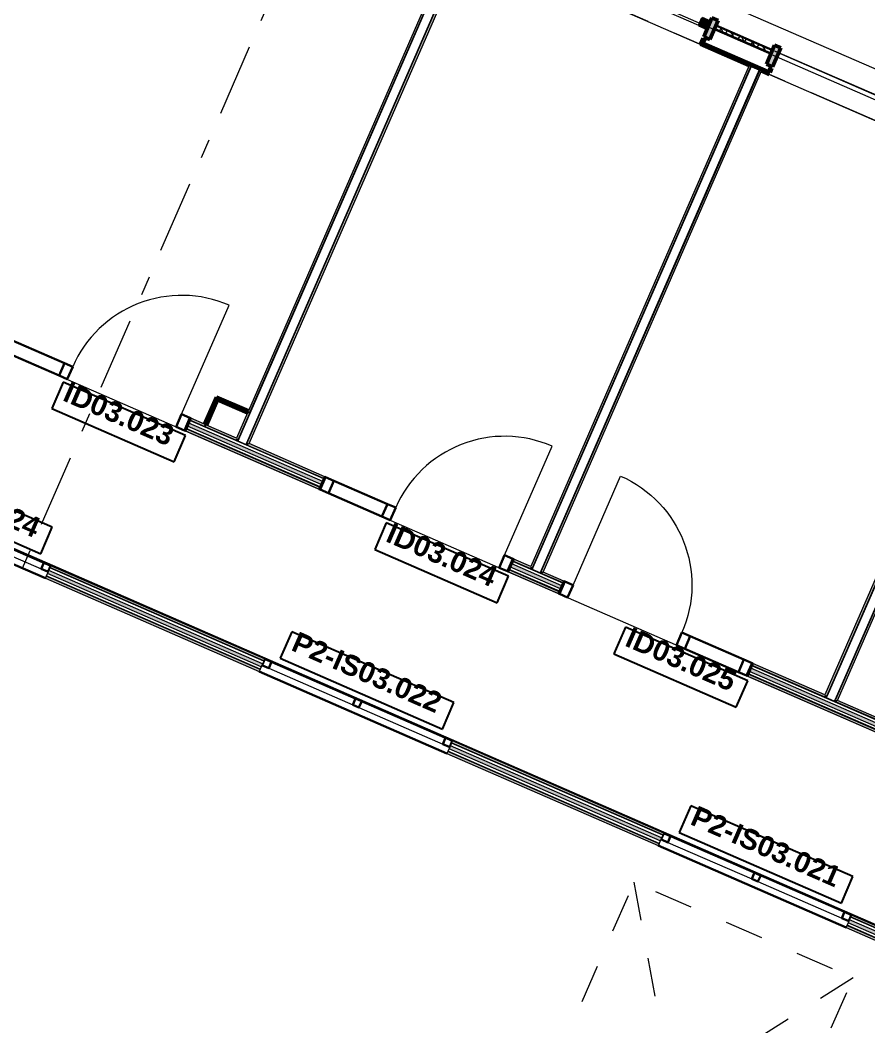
# Model space of a CAD drawing. Header units: millimetres. Extents: x -35034 to 431752, y -71616 to 25069.
# Drawn here: x 341090 to 347304, y -31257 to -23890 of the extents above; entities that cross this region are included whole.
import ezdxf
from ezdxf.enums import TextEntityAlignment as Align

# ---------------------------------------------------------------- set-up
doc = ezdxf.new("R2010")
doc.units = ezdxf.units.MM
doc.header["$MEASUREMENT"] = 0
doc.linetypes.add('Dashed', pattern=[564.444447, 282.222223, -282.222223])
doc.linetypes.add('Double Dashed', pattern=[1093.611073, 529.166651, -211.666656, 141.111112, -211.666656])
for name, color, linetype, lineweight in [('0_Pen_No__1', 7, 'Continuous', 13), ('New_A-20-M_Floor_Slab_Pen_No__89', 8, 'Continuous', 20), ('New_A-25-M_Curtain_Wall_Pen_No__1', 7, 'Continuous', 13), ('New_A-25-M_Wall_Int_Pen_No__1', 7, 'Continuous', 13), ('New_A-95-P_Drawing_Pen_No__1', 7, 'Continuous', 13), ('New_ArchiCAD Door Markers_Pen_No__1', 7, 'Continuous', 13), ('New_ArchiCAD Door Markers_Pen_No__5', 7, 'Continuous', 25), ('New_ArchiCAD Doors_Pen_No__1', 7, 'Continuous', 13), ('New_ArchiCAD Doors_Pen_No__87', 8, 'Continuous', 20), ('New_ArchiCAD Window Markers_Pen_No__1', 7, 'Continuous', 13), ('New_ArchiCAD Window Markers_Pen_No__5', 7, 'Continuous', 25), ('New_ArchiCAD Windows_Pen_No__1', 7, 'Continuous', 13), ('New_ArchiCAD Windows_Pen_No__83', 8, 'Continuous', 20), ('New_ArchiCAD Zone Stamps_Pen_No__9', 7, 'Continuous', 13)]:
    doc.layers.add(name, color=color, linetype=linetype, lineweight=lineweight)
for name, color, linetype in [('A-25-M_Wall_Int', 7, 'Continuous'), ('New_A-05-M_Gross_Int_Circulation', 7, 'Continuous'), ('New_A-15-MG_Structural_Grid_Phase_2', 7, 'Continuous'), ('New_A-20-M_Floor_Slab', 7, 'Continuous'), ('New_A-25-M_Curtain_Wall', 7, 'Continuous'), ('New_A-25-M_Wall_Ext', 7, 'Continuous'), ('New_A-25-M_Wall_Int', 7, 'Continuous'), ('New_ArchiCAD Door Markers', 7, 'Continuous'), ('New_ArchiCAD Doors', 7, 'Continuous'), ('New_ArchiCAD Window Markers', 7, 'Continuous'), ('New_ArchiCAD Windows', 7, 'Continuous')]:
    doc.layers.add(name, color=color, linetype=linetype)
for name, color, linetype, lineweight, true_color in [('A-25-M_Wall_Int_Pen_No__107', 7, 'Continuous', 15, 0xa6a6a6), ('A-25-M_Wall_Int_Pen_No__27', 7, 'Continuous', 50, 0x2a2a2a), ('New_A-05-M_Gross_Int_Circulation_Pen_No__74', 7, 'Continuous', 20, 0x606060), ('New_A-15-MG_Structural_Grid_Phase_2_Pen_No__222', 7, 'Continuous', 13, 0x65af33), ('New_A-25-M_Curtain_Wall_Pen_No__144', 7, 'Continuous', 0, 0xc8c8c8), ('New_A-25-M_Curtain_Wall_Pen_No__165', 7, 'Continuous', 0, 0x006060), ('New_A-25-M_Curtain_Wall_Pen_No__27', 7, 'Continuous', 50, 0x2a2a2a), ('New_A-25-M_Curtain_Wall_Pen_No__43', 7, 'Continuous', 30, 0x444444), ('New_A-25-M_Wall_Int_Pen_No__107', 7, 'Continuous', 15, 0xa6a6a6), ('New_A-25-M_Wall_Int_Pen_No__27', 7, 'Continuous', 50, 0x2a2a2a), ('New_ArchiCAD Doors_Pen_No__43', 7, 'Continuous', 30, 0x444444), ('New_ArchiCAD Doors_Pen_No__63', 7, 'Continuous', 20, 0x606060), ('New_ArchiCAD Windows_Pen_No__103', 7, 'Continuous', 15, 0xa6a6a6), ('New_ArchiCAD Windows_Pen_No__23', 7, 'Continuous', 30, 0x2a2a2a), ('New_ArchiCAD Windows_Pen_No__43', 7, 'Continuous', 30, 0x444444)]:
    doc.layers.add(name, color=color, linetype=linetype, lineweight=lineweight, true_color=true_color)
doc.styles.add('GENERATED_STYLE_1', font='')
doc.styles.add('GENERATED_STYLE_2', font='')
doc.styles.add('GENERATED_STYLE_3', font='')
doc.styles.add('GENERATED_STYLE_4', font='')
doc.styles.get('GENERATED_STYLE_1').set_extended_font_data('Swis721 BT', bold=True)
doc.styles.get('GENERATED_STYLE_2').set_extended_font_data('Arial', bold=True)
doc.styles.get('GENERATED_STYLE_3').set_extended_font_data('Arial')
doc.styles.get('GENERATED_STYLE_4').set_extended_font_data('Swis721 BT')

# ---------------------------------------------------------------- blocks, each defined once
blk = doc.blocks.new('Corridor 01-Third_INB 3350_68_2', base_point=(352061.9, -32200.4))
at = {"layer": 'New_A-05-M_Gross_Int_Circulation_Pen_No__74', "linetype": 'Continuous'}
for p, q in [((358967.8, -34165.5), (339158.2, -25527.6)), ((338642.9, -26709.4), (356580.5, -34531))]:
    blk.add_line(p, q, dxfattribs=at)
at = {"layer": 'New_ArchiCAD Zone Stamps_Pen_No__9'}
for tag, height, style, p in [('ROOM_NAME', 250, 'GENERATED_STYLE_2', (351229.1, -30640.8)), ('zoneNameLine2', 250, 'GENERATED_STYLE_2', (351040.7, -31072.9)), ('ROOM_NUMBER', 200, 'GENERATED_STYLE_3', (350852.2, -31493.6)), ('measuredAreaCode', 200, 'GENERATED_STYLE_3', (350695.2, -31853.7)), ('DUMMY_649', 200, 'GENERATED_STYLE_3', (351002.6, -31987.8)), ('DUMMY_650', 200, 'GENERATED_STYLE_3', (351492, -32201.2)), ('DUMMY_651', 133.3, 'GENERATED_STYLE_3', (351771.2, -32307.7))]:
    blk.add_attdef(tag, text='', height=height, rotation=336.44041, dxfattribs=dict(at, style=style)).set_placement(p, align=Align.TOP_LEFT)
blk = doc.blocks.new('Slab_6_2', base_point=(319508.7, -20986.7))
at = {"layer": 'New_A-20-M_Floor_Slab_Pen_No__89', "linetype": 'Continuous', "flags": 128}
blk.add_lwpolyline([(360395.6, -39042.6), (361680.2, -36096.6), (358829.1, -34853.4), (360799.2, -30335.3), (343499.7, -22791.9), (351451.6, -4555.7), (347529.4, -2845.4), (347719, -2410.4), (346158.3, -1729.9), (345968.6, -2164.8), (345491.4, -1956.7), (343498.9, -6526.2), (338307.1, -4262.3), (330724.5, -11317.1), (330341.6, -10905.7), (319508.6, -20986.6), (319508.7, -20986.7), (306424.3, -33162.5), (323848.8, -40760.4)], dxfattribs=at)
blk = doc.blocks.new('Curtain Wall_29_2', base_point=(341458.1, 0))
at = {"layer": 'New_A-25-M_Curtain_Wall', "linetype": 'Continuous', "lineweight": 0, "true_color": 0x000000}
h = blk.add_hatch(dxfattribs=at)
h.set_pattern_fill('Batt_Insulation_0002', color=178, style=0, pattern_type=2)
h.set_pattern_definition([(60, (341458.065, 0), (-43.30127, 25), []), (120, (341458.065, 0), (43.30127, 25), [])])
h.paths.add_polyline_path([(346598.6, -24108.6), (346185.9, -23929.2), (346174.7, -23954.8), (346587.4, -24134.3)])
at = {"layer": 'New_A-25-M_Curtain_Wall_Pen_No__144', "linetype": 'Continuous'}
for points in [[(346155.4, -23873.9), (346095.2, -24012.4), (346141, -24032.3), (346201.3, -23893.9)], [(346613.9, -24073.3), (346553.7, -24211.8), (346599.5, -24231.8), (346659.8, -24093.3)]]:
    blk.add_hatch(color=256, dxfattribs=at).paths.add_polyline_path(points)
at = {"layer": 'New_A-25-M_Curtain_Wall_Pen_No__165', "linetype": 'Continuous', "lineweight": 0, "true_color": 0x001818}
blk.add_hatch(color=168, dxfattribs=at).paths.add_polyline_path([(346616.5, -24117.5), (347542.7, -24520.4), (347543.1, -24519.5), (346616.9, -24116.6)])
at = {"layer": 'New_ArchiCAD Windows_Pen_No__103', "linetype": 'Continuous'}
blk.add_hatch(color=256, dxfattribs=at).paths.add_polyline_path([(346120.1, -23955.1), (346060.5, -23929.2), (346084.4, -23874.1), (346144, -23900.1)])
at = {"layer": 'New_A-25-M_Curtain_Wall_Pen_No__1', "linetype": 'Continuous'}
for p, q in [((346616.9, -24116.6), (346616.5, -24117.5)), ((346616.5, -24117.5), (347542.7, -24520.4)), ((347543.1, -24519.5), (346616.9, -24116.6))]:
    blk.add_line(p, q, dxfattribs=at)
at = {"layer": 'New_A-25-M_Curtain_Wall_Pen_No__27', "linetype": 'Continuous'}
for p, q in [((346155.4, -23873.9), (346095.2, -24012.4)), ((346141, -24032.3), (346201.3, -23893.9)), ((346201.3, -23893.9), (346155.4, -23873.9)), ((346095.2, -24012.4), (346141, -24032.3)), ((346613.9, -24073.3), (346553.7, -24211.8)), ((346659.8, -24093.3), (346613.9, -24073.3)), ((346599.5, -24231.8), (346659.8, -24093.3)), ((346553.7, -24211.8), (346599.5, -24231.8))]:
    blk.add_line(p, q, dxfattribs=at)
at = {"layer": 'New_A-25-M_Curtain_Wall_Pen_No__43', "linetype": 'Continuous'}
for p, q in [((346185.9, -23929.2), (346598.6, -24108.6)), ((346587.4, -24134.3), (346174.7, -23954.8))]:
    blk.add_line(p, q, dxfattribs=at)
at = {"layer": 'New_ArchiCAD Windows_Pen_No__23', "linetype": 'Continuous'}
for p, q in [((346060.5, -23929.2), (346084.4, -23874.1)), ((346120.1, -23955.1), (346060.5, -23929.2)), ((346084.4, -23874.1), (346144, -23900.1)), ((346144, -23900.1), (346120.1, -23955.1))]:
    blk.add_line(p, q, dxfattribs=at)
at = {"layer": 'New_ArchiCAD Windows_Pen_No__83', "linetype": 'Continuous'}
blk.add_line((346060.5, -23929.2), (345767.1, -23801.5), dxfattribs=at)
blk = doc.blocks.new('Simple Door Opening_11')
at = {"layer": 'New_ArchiCAD Doors_Pen_No__1', "linetype": 'Continuous'}
for p, q in [((-4056, 0), (-4056, -4.5)), ((-4056, -4.5), (-4056, -164.5)), ((4056, -4.5), (4056, 0)), ((4056, -164.5), (4056, -4.5)), ((-4056, -164.5), (-4056, -170.5)), ((-4056, -170.5), (-4056, -182.5)), ((-4056, -182.5), (-4056, -185.5)), ((-4056, -185.5), (-4056, -329.5)), ((4056, -170.5), (4056, -164.5)), ((4056, -182.5), (4056, -170.5)), ((4056, -185.5), (4056, -182.5)), ((4056, -329.5), (4056, -185.5)), ((-4056, -329.5), (-4056, -332.5)), ((-4056, -332.5), (-4056, -345)), ((4056, -332.5), (4056, -329.5)), ((4056, -345), (4056, -332.5))]:
    blk.add_line(p, q, dxfattribs=at)
at = {"layer": 'New_ArchiCAD Doors_Pen_No__87', "linetype": 'Continuous'}
for p, q in [((-4056, 0), (4056, 0)), ((4056, -345), (-4056, -345))]:
    blk.add_line(p, q, dxfattribs=at)
blk = doc.blocks.new('Wall_284_2', base_point=(352635.5, -26929.3))
at = {"layer": 'New_ArchiCAD Doors', "color": 251, "linetype": 'Continuous', "lineweight": 20, "true_color": 0x606060, "xscale": -0.9999999999999999, "zscale": 1000, "rotation": 336.4404115840111}
blk.add_blockref('Simple Door Opening_11', (348523.2, -24759.8), dxfattribs=at)
blk = doc.blocks.new('*X1010', base_point=(341458.1, 0))
at = {"layer": 'New_A-25-M_Wall_Int_Pen_No__107', "linetype": 'Continuous'}
blk.add_hatch(color=256, dxfattribs=at).paths.add_polyline_path([(342314.4, -26861.3), (343295.1, -27288.9), (343305.1, -27266), (342324.4, -26838.4)])
blk = doc.blocks.new('*X1011', base_point=(341458.1, 0))
at = {"layer": 'New_A-25-M_Wall_Int_Pen_No__107', "linetype": 'Continuous'}
blk.add_hatch(color=256, dxfattribs=at).paths.add_polyline_path([(344689.2, -27869.5), (344679.2, -27892.5), (345046.4, -28052.6), (345056.4, -28029.6)])
blk = doc.blocks.new('*X1012', base_point=(341458.1, 0))
at = {"layer": 'New_A-25-M_Wall_Int_Pen_No__107', "linetype": 'Continuous'}
blk.add_hatch(color=256, dxfattribs=at).paths.add_polyline_path([(346430.5, -28656.1), (347603, -29167.4), (347613, -29144.5), (346440.5, -28633.2)])
blk = doc.blocks.new('Door with Sidelight on Side 2 19_12')
at = {"layer": 'New_ArchiCAD Doors_Pen_No__1', "linetype": 'Continuous'}
for p, q in [((-755, 0), (-755, -15)), ((755, 0), (755, -15)), ((-755, -15), (-755, -18)), ((-755, -18), (-755, -38)), ((-755, -38), (-755, -63)), ((-755, -63), (-755, -82)), ((755, -15), (755, -18)), ((755, -18), (755, -38)), ((755, -38), (755, -63)), ((755, -63), (755, -82)), ((-755, -82), (-755, -85)), ((-755, -85), (-755, -100)), ((755, -82), (755, -85)), ((755, -85), (755, -100))]:
    blk.add_line(p, q, dxfattribs=at)
at = {"layer": 'New_ArchiCAD Doors_Pen_No__43', "linetype": 'Continuous'}
for p, q in [((-748, 0), (-755, 0)), ((-755, 0), (-755, -100)), ((-682, 0), (-748, 0)), ((-748, 0), (-748, -100)), ((-254, 0), (-682, 0)), ((-682, 0), (-682, -100)), ((-682, -100), (-682, 0)), ((-254, -100), (-254, 0)), ((-188, 0), (-254, 0)), ((-254, 0), (-254, -100)), ((-188, -100), (-188, 0)), ((748, 0), (682, 0)), ((682, 0), (682, -100)), ((748, 0), (755, 0)), ((748, -100), (748, 0)), ((755, 0), (755, -100)), ((-748, -100), (-755, -100)), ((-748, -100), (-682, -100)), ((-682, -100), (-254, -100)), ((-254, -100), (-188, -100)), ((682, -100), (748, -100)), ((748, -100), (755, -100))]:
    blk.add_line(p, q, dxfattribs=at)
at = {"layer": 'New_ArchiCAD Doors_Pen_No__63', "linetype": 'Continuous'}
blk.add_line((682, 0), (682, 870), dxfattribs=at)
blk.add_arc((682, 0), 870, 90, 180, dxfattribs=at)
blk = doc.blocks.new('Door Stamp 17_18')
at = {"layer": 'New_ArchiCAD Door Markers_Pen_No__5', "linetype": 'Continuous'}
for p, q in [((206.6, 241.9), (-770.5, 241.9)), ((-770.5, 241.9), (-770.5, 30.2)), ((206.6, 241.9), (-770.5, 241.9)), ((206.6, 30.2), (206.6, 241.9)), ((-770.5, 30.2), (206.6, 30.2))]:
    blk.add_line(p, q, dxfattribs=at)
at = {"layer": 'New_ArchiCAD Door Markers_Pen_No__1', "style": 'GENERATED_STYLE_1'}
blk.add_attdef('AC_WIDO_ID', text='', height=150, rotation=180, dxfattribs=at).set_placement((147.8, 286.5), align=Align.BOTTOM_LEFT)
blk = doc.blocks.new('Wall_295_2', base_point=(359117.5, -34119.5))
at = {"layer": 'A-25-M_Wall_Int_Pen_No__107', "linetype": 'Continuous'}
blk.add_hatch(color=256, dxfattribs=at).paths.add_polyline_path([(342434.5, -26861.3), (342448.3, -26867.3), (342454.3, -26853.5), (342440.5, -26847.5)])
at = {"layer": 'New_A-25-M_Wall_Int_Pen_No__107', "linetype": 'Continuous', "lineweight": 0, "true_color": 0x535353}
for points in [[(342332.3, -26820), (342742.1, -26998.7), (342743.3, -26995.9), (342333.5, -26817.3)], [(342305.6, -26881.4), (343286.3, -27309.1), (343287.5, -27306.3), (342306.8, -26878.7)], [(342681.9, -26969.2), (342684.6, -26970.4), (342690.6, -26956.6), (342687.9, -26955.4)], [(342742.1, -26998.7), (342744.8, -26999.9), (342746, -26997.1), (342743.3, -26995.9)], [(342743.3, -26995.9), (342746, -26997.1), (342752, -26983.4), (342749.3, -26982.2)], [(342746, -26997.1), (342744.8, -26999.9), (343313.1, -27247.7), (343314.3, -27244.9)], [(344697.2, -27851.2), (344896.2, -27938), (344897.4, -27935.2), (344698.4, -27848.5)], [(344671.6, -27909.9), (344670.4, -27912.6), (345037.6, -28072.7), (345038.8, -28070)], [(344836, -27908.5), (344838.7, -27909.7), (344844.7, -27895.9), (344842, -27894.7)], [(344897.4, -27935.2), (344900.2, -27936.4), (344906.1, -27922.7), (344903.4, -27921.5)], [(344896.2, -27938), (344899, -27939.2), (344900.2, -27936.4), (344897.4, -27935.2)], [(344900.2, -27936.4), (344899, -27939.2), (345064.4, -28011.3), (345065.6, -28008.6)], [(346448.5, -28614.9), (347050.3, -28877.3), (347051.5, -28874.5), (346449.7, -28612.1)], [(346421.7, -28676.3), (347594.2, -29187.6), (347595.4, -29184.8), (346422.9, -28673.5)], [(346990.1, -28847.8), (346992.9, -28849), (346998.8, -28835.2), (346996.1, -28834)], [(347050.3, -28877.3), (347053.1, -28878.5), (347054.3, -28875.7), (347051.5, -28874.5)], [(347051.5, -28874.5), (347054.3, -28875.7), (347060.3, -28862), (347057.5, -28860.8)], [(347054.3, -28875.7), (347053.1, -28878.5), (347621, -29126.1), (347622.2, -29123.4)]]:
    blk.add_hatch(color=251, dxfattribs=at).paths.add_polyline_path(points)
at = {"layer": 'New_A-25-M_Wall_Int_Pen_No__107', "linetype": 'Continuous'}
for points in [[(342339.5, -26803.5), (342333.5, -26817.3), (342434.5, -26861.3), (342440.5, -26847.5)], [(342305.6, -26881.4), (342299.6, -26895.2), (343280.3, -27322.8), (343286.3, -27309.1)], [(342448.3, -26867.3), (342668.1, -26963.2), (342674.1, -26949.4), (342454.3, -26853.5)], [(342668.1, -26963.2), (342681.9, -26969.2), (342687.9, -26955.4), (342674.1, -26949.4)], [(342746, -26997.1), (342759.8, -27003.1), (342765.8, -26989.4), (342752, -26983.4)], [(342765.8, -26989.4), (342759.8, -27003.1), (343314.3, -27244.9), (343320.3, -27231.2)], [(344698.4, -27848.5), (344822.2, -27902.5), (344828.2, -27888.7), (344704.4, -27834.7)], [(344670.4, -27912.6), (344664.4, -27926.4), (345031.6, -28086.5), (345037.6, -28072.7)], [(344822.2, -27902.5), (344836, -27908.5), (344842, -27894.7), (344828.2, -27888.7)], [(344900.2, -27936.4), (344913.9, -27942.4), (344919.9, -27928.7), (344906.1, -27922.7)], [(344919.9, -27928.7), (344913.9, -27942.4), (345065.6, -28008.6), (345071.6, -27994.8)], [(346449.7, -28612.1), (346976.4, -28841.8), (346982.3, -28828), (346455.7, -28598.4)], [(346415.7, -28690), (347588.2, -29201.3), (347594.2, -29187.6), (346421.7, -28676.3)], [(346976.4, -28841.8), (346990.1, -28847.8), (346996.1, -28834), (346982.3, -28828)], [(347054.3, -28875.7), (347068, -28881.7), (347074, -28868), (347060.3, -28862)], [(347074, -28868), (347068, -28881.7), (347622.2, -29123.4), (347628.2, -29109.6)]]:
    blk.add_hatch(color=256, dxfattribs=at).paths.add_polyline_path(points)
at = {"layer": 'New_A-25-M_Wall_Int_Pen_No__1', "linetype": 'Continuous'}
for p, q in [((342333.5, -26817.3), (342332.3, -26820)), ((342339.5, -26803.5), (342333.5, -26817.3)), ((342743.3, -26995.9), (342333.5, -26817.3)), ((342305.6, -26881.4), (342299.6, -26895.2)), ((342306.8, -26878.7), (342305.6, -26881.4)), ((343286.3, -27309.1), (342305.6, -26881.4)), ((342314.4, -26861.3), (342306.8, -26878.7)), ((343287.5, -27306.3), (342306.8, -26878.7)), ((342324.4, -26838.4), (342314.4, -26861.3)), ((343295.1, -27288.9), (342314.4, -26861.3)), ((342332.3, -26820), (342324.4, -26838.4)), ((343305.1, -27266), (342324.4, -26838.4)), ((343313.1, -27247.7), (342332.3, -26820)), ((342687.9, -26955.4), (342681.9, -26969.2)), ((342690.6, -26956.6), (342684.6, -26970.4)), ((342749.3, -26982.2), (342743.3, -26995.9)), ((342746, -26997.1), (342752, -26983.4)), ((343314.3, -27244.9), (342746, -26997.1)), ((343313.1, -27247.7), (343305.1, -27266)), ((343314.3, -27244.9), (343313.1, -27247.7)), ((343320.3, -27231.2), (343314.3, -27244.9)), ((343286.3, -27309.1), (343280.3, -27322.8)), ((343287.5, -27306.3), (343286.3, -27309.1)), ((343295.1, -27288.9), (343287.5, -27306.3)), ((343305.1, -27266), (343295.1, -27288.9)), ((344698.4, -27848.5), (344697.2, -27851.2)), ((344704.4, -27834.7), (344698.4, -27848.5)), ((344897.4, -27935.2), (344698.4, -27848.5)), ((344670.4, -27912.6), (344664.4, -27926.4)), ((344671.6, -27909.9), (344670.4, -27912.6)), ((345037.6, -28072.7), (344670.4, -27912.6)), ((344679.2, -27892.5), (344671.6, -27909.9)), ((345038.8, -28070), (344671.6, -27909.9)), ((344689.2, -27869.5), (344679.2, -27892.5)), ((345046.4, -28052.6), (344679.2, -27892.5)), ((344697.2, -27851.2), (344689.2, -27869.5)), ((345056.4, -28029.6), (344689.2, -27869.5)), ((345064.4, -28011.3), (344697.2, -27851.2)), ((344842, -27894.7), (344836, -27908.5)), ((344844.7, -27895.9), (344838.7, -27909.7)), ((344903.4, -27921.5), (344897.4, -27935.2)), ((344900.2, -27936.4), (344906.1, -27922.7)), ((345065.6, -28008.6), (344900.2, -27936.4)), ((345071.6, -27994.8), (345065.6, -28008.6)), ((345046.4, -28052.6), (345038.8, -28070)), ((345056.4, -28029.6), (345046.4, -28052.6)), ((345064.4, -28011.3), (345056.4, -28029.6)), ((345065.6, -28008.6), (345064.4, -28011.3)), ((345037.6, -28072.7), (345031.6, -28086.5)), ((345038.8, -28070), (345037.6, -28072.7)), ((346430.5, -28656.1), (346422.9, -28673.5)), ((346440.5, -28633.2), (346430.5, -28656.1)), ((347603, -29167.4), (346430.5, -28656.1)), ((346448.5, -28614.9), (346440.5, -28633.2)), ((347613, -29144.5), (346440.5, -28633.2)), ((346449.7, -28612.1), (346448.5, -28614.9)), ((347621, -29126.1), (346448.5, -28614.9)), ((346455.7, -28598.4), (346449.7, -28612.1)), ((347051.5, -28874.5), (346449.7, -28612.1)), ((346421.7, -28676.3), (346415.7, -28690)), ((346422.9, -28673.5), (346421.7, -28676.3)), ((347594.2, -29187.6), (346421.7, -28676.3)), ((347595.4, -29184.8), (346422.9, -28673.5)), ((346996.1, -28834), (346990.1, -28847.8)), ((346998.8, -28835.2), (346992.9, -28849)), ((347057.5, -28860.8), (347051.5, -28874.5)), ((347054.3, -28875.7), (347060.3, -28862)), ((347622.2, -29123.4), (347054.3, -28875.7))]:
    blk.add_line(p, q, dxfattribs=at)
at = {"layer": 'New_A-25-M_Wall_Int_Pen_No__1', "linetype": 'Continuous', "flags": 128}
for points in [[(342440.5, -26847.5), (342339.5, -26803.5)], [(342674.1, -26949.4), (342454.3, -26853.5)], [(342299.6, -26895.2), (343280.3, -27322.8)], [(343320.3, -27231.2), (342765.8, -26989.4)], [(344828.2, -27888.7), (344704.4, -27834.7)], [(344664.4, -27926.4), (345031.6, -28086.5)], [(345071.6, -27994.8), (344919.9, -27928.7)], [(346982.3, -28828), (346455.7, -28598.4)], [(346415.7, -28690), (347588.2, -29201.3)], [(347628.2, -29109.6), (347074, -28868)]]:
    blk.add_lwpolyline(points, dxfattribs=at)
at = {"layer": 'New_A-25-M_Wall_Int', "color": 250, "lineweight": 50, "true_color": 0x2a2a2a}
for name in ['*X1010', '*X1011', '*X1012']:
    blk.add_blockref(name, (341458.1, 0), dxfattribs=at)
at = {"layer": 'New_ArchiCAD Door Markers'}
ref = blk.add_blockref('Door Stamp 17_18', (341607.5, -26593.4), dxfattribs=dict(at, rotation=156.4404115839991))
ref.add_attrib('AC_WIDO_ID', 'ID03.023', dxfattribs={"layer": 'New_ArchiCAD Door Markers_Pen_No__1', "color": 7, "height": 150, "rotation": 336.44041, "style": 'GENERATED_STYLE_1'}).set_placement((341375.3, -26711.3), align=Align.BOTTOM_LEFT)
ref = blk.add_blockref('Door Stamp 17_18', (343972.4, -27624.6), dxfattribs=dict(at, rotation=156.4404115839991))
ref.add_attrib('AC_WIDO_ID', 'ID03.024', dxfattribs={"layer": 'New_ArchiCAD Door Markers_Pen_No__1', "color": 7, "height": 150, "rotation": 336.44041, "style": 'GENERATED_STYLE_1'}).set_placement((343740.2, -27742.5), align=Align.BOTTOM_LEFT)
ref = blk.add_blockref('Door Stamp 17_18', (345723.6, -28388.3), dxfattribs=dict(at, rotation=156.4404115839991))
ref.add_attrib('AC_WIDO_ID', 'ID03.025', dxfattribs={"layer": 'New_ArchiCAD Door Markers_Pen_No__1', "color": 7, "height": 150, "rotation": 336.44041, "style": 'GENERATED_STYLE_1'}).set_placement((345491.5, -28506.4), align=Align.BOTTOM_LEFT)
at = {"layer": 'New_ArchiCAD Doors', "color": 251, "linetype": 'Continuous', "lineweight": 20, "true_color": 0x606060, "zscale": 1000, "rotation": 336.440411583999}
for p in [(341647.5, -26501.7), (344012.3, -27532.9)]:
    blk.add_blockref('Door with Sidelight on Side 2 19_12', p, dxfattribs=at)
at = {"layer": 'New_ArchiCAD Doors', "color": 251, "linetype": 'Continuous', "lineweight": 20, "true_color": 0x606060, "xscale": -0.9999999999999999, "zscale": 1000, "rotation": 336.440411583999}
blk.add_blockref('Door with Sidelight on Side 2 19_12', (345763.6, -28296.6), dxfattribs=at)
blk = doc.blocks.new('Wall_296_2', base_point=(342765.8, -26989.4))
at = {"layer": 'A-25-M_Wall_Int_Pen_No__107', "linetype": 'Continuous'}
blk.add_hatch(color=256, dxfattribs=at).paths.add_polyline_path([(342760.9, -26750.3), (342754.9, -26764.1), (342768.7, -26770.1), (342774.7, -26756.3)])
at = {"layer": 'New_A-25-M_Wall_Int_Pen_No__107', "linetype": 'Continuous', "lineweight": 0, "true_color": 0x535353}
for points in [[(342752, -26983.4), (344350.8, -23316.8), (344348.1, -23315.6), (342749.3, -26982.2)], [(344250, -23380.5), (344289.4, -23290), (344286.7, -23288.8), (344247.2, -23379.3)], [(344246, -23382.1), (342687.9, -26955.4), (342690.6, -26956.6), (344248.8, -23383.3)], [(344233.5, -23373.3), (344232.3, -23376.1), (344246, -23382.1), (344247.2, -23379.3)], [(344247.2, -23379.3), (344246, -23382.1), (344248.8, -23383.3), (344250, -23380.5)], [(344206.7, -23434.8), (344205.5, -23437.5), (344219.2, -23443.5), (344220.4, -23440.8)]]:
    blk.add_hatch(color=251, dxfattribs=at).paths.add_polyline_path(points)
at = {"layer": 'New_A-25-M_Wall_Int_Pen_No__107', "linetype": 'Continuous'}
for points in [[(342765.8, -26989.4), (344364.6, -23322.8), (344350.8, -23316.8), (342752, -26983.4)], [(344247.2, -23379.3), (344286.7, -23288.8), (344272.9, -23282.8), (344233.5, -23373.3)], [(344199.5, -23451.3), (342760.9, -26750.3), (342774.7, -26756.3), (344213.2, -23457.3)], [(344205.5, -23437.5), (344199.5, -23451.3), (344213.2, -23457.3), (344219.2, -23443.5)], [(342754.9, -26764.1), (342674.1, -26949.4), (342687.9, -26955.4), (342768.7, -26770.1)]]:
    blk.add_hatch(color=256, dxfattribs=at).paths.add_polyline_path(points)
at = {"layer": 'New_A-25-M_Wall_Int_Pen_No__1', "linetype": 'Continuous'}
for p, q in [((342749.3, -26982.2), (344348.1, -23315.6)), ((342752, -26983.4), (344350.8, -23316.8)), ((344247.2, -23379.3), (344286.7, -23288.8)), ((344250, -23380.5), (344289.4, -23290)), ((342690.6, -26956.6), (344248.8, -23383.3)), ((344220.4, -23440.8), (344246, -23382.1)), ((344232.3, -23376.1), (344246, -23382.1)), ((344247.2, -23379.3), (344233.5, -23373.3)), ((344248.8, -23383.3), (344250, -23380.5)), ((342774.7, -26756.3), (344213.2, -23457.3)), ((344205.5, -23437.5), (344219.2, -23443.5)), ((344206.7, -23434.8), (344220.4, -23440.8)), ((344213.2, -23457.3), (344219.2, -23443.5)), ((342687.9, -26955.4), (342768.7, -26770.1)), ((342768.7, -26770.1), (342774.7, -26756.3))]:
    blk.add_line(p, q, dxfattribs=at)
at = {"layer": 'New_A-25-M_Wall_Int_Pen_No__1', "linetype": 'Continuous', "flags": 128}
for points in [[(342765.8, -26989.4), (344364.6, -23322.8)], [(344272.9, -23282.8), (344233.5, -23373.3)], [(344199.5, -23451.3), (342760.9, -26750.3)], [(342754.9, -26764.1), (342674.1, -26949.4)]]:
    blk.add_lwpolyline(points, dxfattribs=at)
blk = doc.blocks.new('Wall_300_2', base_point=(346982.3, -28828))
at = {"layer": 'New_A-25-M_Wall_Int_Pen_No__107', "linetype": 'Continuous'}
for points in [[(348581.2, -25161.4), (348341.3, -25711.4), (348355.1, -25717.4), (348594.9, -25167.4)], [(348659.1, -25195.4), (348419.3, -25745.4), (348433, -25751.4), (348672.8, -25201.4)], [(348301.4, -25803.1), (346982.3, -28828), (346996.1, -28834), (348315.1, -25809.1)], [(348379.3, -25837.1), (347060.3, -28862), (347074, -28868), (348393, -25843.1)]]:
    blk.add_hatch(color=256, dxfattribs=at).paths.add_polyline_path(points)
at = {"layer": 'New_A-25-M_Wall_Int_Pen_No__107', "linetype": 'Continuous', "lineweight": 0, "true_color": 0x535353}
for points in [[(348594.9, -25167.4), (348355.1, -25717.4), (348357.8, -25718.6), (348597.7, -25168.6)], [(348656.3, -25194.2), (348416.5, -25744.2), (348419.3, -25745.4), (348659.1, -25195.4)], [(348315.1, -25809.1), (346996.1, -28834), (346998.8, -28835.2), (348317.9, -25810.3)], [(348376.5, -25835.9), (347057.5, -28860.8), (347060.3, -28862), (348379.3, -25837.1)]]:
    blk.add_hatch(color=251, dxfattribs=at).paths.add_polyline_path(points)
at = {"layer": 'New_A-25-M_Wall_Int_Pen_No__1', "linetype": 'Continuous'}
for p, q in [((348594.9, -25167.4), (348355.1, -25717.4)), ((348597.7, -25168.6), (348357.8, -25718.6)), ((348656.3, -25194.2), (348416.5, -25744.2)), ((348659.1, -25195.4), (348419.3, -25745.4)), ((348315.1, -25809.1), (346996.1, -28834)), ((348317.9, -25810.3), (346998.8, -28835.2)), ((348376.5, -25835.9), (347057.5, -28860.8)), ((348379.3, -25837.1), (347060.3, -28862))]:
    blk.add_line(p, q, dxfattribs=at)
at = {"layer": 'New_A-25-M_Wall_Int_Pen_No__1', "linetype": 'Continuous', "flags": 128}
for points in [[(348581.2, -25161.4), (348341.3, -25711.4)], [(348433, -25751.4), (348672.8, -25201.4)], [(348301.4, -25803.1), (346982.3, -28828)], [(347074, -28868), (348393, -25843.1)]]:
    blk.add_lwpolyline(points, dxfattribs=at)
blk = doc.blocks.new('Wall_301_2', base_point=(344828.2, -27888.7))
at = {"layer": 'New_A-25-M_Wall_Int_Pen_No__107', "linetype": 'Continuous'}
for points in [[(346427, -24222.1), (344828.2, -27888.7), (344842, -27894.7), (346440.8, -24228.1)], [(346505, -24256.1), (344906.1, -27922.7), (344919.9, -27928.7), (346518.7, -24262.1)]]:
    blk.add_hatch(color=256, dxfattribs=at).paths.add_polyline_path(points)
at = {"layer": 'New_A-25-M_Wall_Int_Pen_No__107', "linetype": 'Continuous', "lineweight": 0, "true_color": 0x535353}
for points in [[(346440.8, -24228.1), (344842, -27894.7), (344844.7, -27895.9), (346443.5, -24229.3)], [(346502.2, -24254.9), (344903.4, -27921.5), (344906.1, -27922.7), (346505, -24256.1)]]:
    blk.add_hatch(color=251, dxfattribs=at).paths.add_polyline_path(points)
at = {"layer": 'New_A-25-M_Wall_Int_Pen_No__1', "linetype": 'Continuous'}
for p, q in [((346440.8, -24228.1), (344842, -27894.7)), ((346443.5, -24229.3), (344844.7, -27895.9)), ((346502.2, -24254.9), (344903.4, -27921.5)), ((346505, -24256.1), (344906.1, -27922.7))]:
    blk.add_line(p, q, dxfattribs=at)
at = {"layer": 'New_A-25-M_Wall_Int_Pen_No__1', "linetype": 'Continuous', "flags": 128}
for points in [[(346427, -24222.1), (344828.2, -27888.7)], [(344919.9, -27928.7), (346518.7, -24262.1)]]:
    blk.add_lwpolyline(points, dxfattribs=at)
blk = doc.blocks.new('*X1116', base_point=(341458.1, 0))
at = {"layer": 'New_A-25-M_Wall_Int_Pen_No__107', "linetype": 'Continuous'}
blk.add_hatch(color=256, dxfattribs=at).paths.add_polyline_path([(341294.4, -27928.2), (341289.3, -27940.1), (342855.2, -28623), (342860.4, -28611), (342865.2, -28600), (341299.2, -27917.2)])
blk = doc.blocks.new('*X1117', base_point=(341458.1, 0))
at = {"layer": 'New_A-25-M_Wall_Int_Pen_No__107', "linetype": 'Continuous'}
blk.add_hatch(color=256, dxfattribs=at).paths.add_polyline_path([(344235.4, -29210.6), (344230.2, -29222.5), (345776.9, -29897), (345782.1, -29885.1), (345786.9, -29874.1), (344240.2, -29199.6)])
blk = doc.blocks.new('*X1118', base_point=(341458.1, 0))
at = {"layer": 'New_A-25-M_Wall_Int_Pen_No__107', "linetype": 'Continuous'}
blk.add_hatch(color=256, dxfattribs=at).paths.add_polyline_path([(347157.1, -30484.6), (347151.9, -30496.5), (348715.5, -31178.3), (348720.7, -31166.4), (348725.5, -31155.4), (347161.9, -30473.6)])
blk = doc.blocks.new('Horizontal Multi-Sash Window 19_3')
at = {"layer": 'New_ArchiCAD Windows_Pen_No__1', "linetype": 'Continuous'}
for p, q in [((-750, -12), (-750, 0)), ((750, -12), (750, 0)), ((-750, -32), (-750, -12)), ((-750, -35), (-750, -32)), ((-750, -50), (-750, -35)), ((750, -32), (750, -12)), ((750, -35), (750, -32)), ((750, -50), (750, -35))]:
    blk.add_line(p, q, dxfattribs=at)
at = {"layer": 'New_ArchiCAD Windows_Pen_No__23', "linetype": 'Continuous'}
for p, q in [((-750, 50), (750, 50)), ((-750, -50), (750, -50))]:
    blk.add_line(p, q, dxfattribs=at)
at = {"layer": 'New_ArchiCAD Windows_Pen_No__43', "linetype": 'Continuous'}
for p, q in [((-750, 0), (-745, 0)), ((-745, 0), (-695, 0)), ((-695, 0), (-695, -50)), ((-25, -50), (-25, 0)), ((-25, 0), (0, 0)), ((0, 0), (25, 0)), ((25, 0), (25, -50)), ((695, -50), (695, 0)), ((695, 0), (745, 0)), ((745, 0), (750, 0)), ((-745, -50), (-750, -50)), ((-695, -50), (-745, -50)), ((0, -50), (-25, -50)), ((25, -50), (0, -50)), ((745, -50), (695, -50)), ((750, -50), (745, -50))]:
    blk.add_line(p, q, dxfattribs=at)
at = {"layer": 'New_ArchiCAD Windows_Pen_No__83', "linetype": 'Continuous'}
for p, q in [((-745, -50), (-745, 0)), ((-695, 0), (-25, 0)), ((25, 0), (695, 0)), ((745, -50), (745, 0)), ((-25, -50), (-695, -50)), ((695, -50), (25, -50))]:
    blk.add_line(p, q, dxfattribs=at)
blk = doc.blocks.new('Window Stamp 18_8')
at = {"layer": 'New_ArchiCAD Window Markers_Pen_No__5', "linetype": 'Continuous'}
for p, q in [((647.5, -150), (-647.5, -150)), ((-647.5, -150), (-647.5, -361.8)), ((647.5, -150), (-647.5, -150)), ((647.5, -361.8), (647.5, -150)), ((-647.5, -361.8), (647.5, -361.8))]:
    blk.add_line(p, q, dxfattribs=at)
at = {"layer": 'New_ArchiCAD Window Markers_Pen_No__1', "style": 'GENERATED_STYLE_1'}
blk.add_attdef('AC_WIDO_ID', text='', height=150, rotation=180, dxfattribs=at).set_placement((588.7, -105.4), align=Align.BOTTOM_LEFT)
blk = doc.blocks.new('Wall_312_2', base_point=(357231.8, -34823.2))
at = {"layer": 'New_A-25-M_Wall_Int_Pen_No__107', "linetype": 'Continuous', "lineweight": 0, "true_color": 0x535353}
for points in [[(341307.2, -27898.9), (342873.2, -28581.7), (342874.4, -28579), (341308.4, -27896.1)], [(341280.5, -27960.3), (342846.4, -28643.1), (342847.6, -28640.4), (341281.7, -27957.5)], [(344221.4, -29242.7), (345768.1, -29917.2), (345769.3, -29914.4), (344222.6, -29239.9)], [(344248.2, -29181.3), (345794.9, -29855.7), (345796.1, -29853), (344249.4, -29178.5)], [(347169.9, -30455.3), (348733.5, -31137.1), (348734.7, -31134.3), (347171.1, -30452.5)], [(347143.1, -30516.7), (348706.7, -31198.5), (348707.9, -31195.7), (347144.3, -30514)]]:
    blk.add_hatch(color=251, dxfattribs=at).paths.add_polyline_path(points)
at = {"layer": 'New_A-25-M_Wall_Int_Pen_No__107', "linetype": 'Continuous'}
for points in [[(341308.4, -27896.1), (342874.4, -28579), (342880.4, -28565.2), (341314.4, -27882.4)], [(341274.5, -27974), (342840.4, -28656.9), (342846.4, -28643.1), (341280.5, -27960.3)], [(344249.4, -29178.5), (345796.1, -29853), (345802.1, -29839.2), (344255.3, -29164.8)], [(344215.4, -29256.4), (345762.1, -29930.9), (345768.1, -29917.2), (344221.4, -29242.7)], [(347171.1, -30452.5), (348734.7, -31134.3), (348740.7, -31120.6), (347177.1, -30438.8)], [(347143.1, -30516.7), (347137.1, -30530.5), (348700.7, -31212.2), (348706.7, -31198.5)]]:
    blk.add_hatch(color=256, dxfattribs=at).paths.add_polyline_path(points)
at = {"layer": 'New_A-25-M_Wall_Int_Pen_No__1', "linetype": 'Continuous'}
for p, q in [((341299.2, -27917.2), (341294.4, -27928.2)), ((341307.2, -27898.9), (341299.2, -27917.2)), ((342865.2, -28600), (341299.2, -27917.2)), ((341308.4, -27896.1), (341307.2, -27898.9)), ((342873.2, -28581.7), (341307.2, -27898.9)), ((341314.4, -27882.4), (341308.4, -27896.1)), ((342874.4, -28579), (341308.4, -27896.1)), ((341280.5, -27960.3), (341274.5, -27974)), ((341281.7, -27957.5), (341280.5, -27960.3)), ((342846.4, -28643.1), (341280.5, -27960.3)), ((341289.3, -27940.1), (341281.7, -27957.5)), ((342847.6, -28640.4), (341281.7, -27957.5)), ((341294.4, -27928.2), (341289.3, -27940.1)), ((342855.2, -28623), (341289.3, -27940.1)), ((342873.2, -28581.7), (342865.2, -28600)), ((342874.4, -28579), (342873.2, -28581.7)), ((342880.4, -28565.2), (342874.4, -28579)), ((342846.4, -28643.1), (342840.4, -28656.9)), ((342847.6, -28640.4), (342846.4, -28643.1)), ((342855.2, -28623), (342847.6, -28640.4)), ((342860.4, -28611), (342855.2, -28623)), ((342865.2, -28600), (342860.4, -28611)), ((344255.3, -29164.8), (344249.4, -29178.5)), ((344221.4, -29242.7), (344215.4, -29256.4)), ((344222.6, -29239.9), (344221.4, -29242.7)), ((345768.1, -29917.2), (344221.4, -29242.7)), ((344230.2, -29222.5), (344222.6, -29239.9)), ((345769.3, -29914.4), (344222.6, -29239.9)), ((344235.4, -29210.6), (344230.2, -29222.5)), ((345776.9, -29897), (344230.2, -29222.5)), ((344240.2, -29199.6), (344235.4, -29210.6)), ((344248.2, -29181.3), (344240.2, -29199.6)), ((345786.9, -29874.1), (344240.2, -29199.6)), ((344249.4, -29178.5), (344248.2, -29181.3)), ((345794.9, -29855.7), (344248.2, -29181.3)), ((345796.1, -29853), (344249.4, -29178.5)), ((345776.9, -29897), (345769.3, -29914.4)), ((345782.1, -29885.1), (345776.9, -29897)), ((345786.9, -29874.1), (345782.1, -29885.1)), ((345794.9, -29855.7), (345786.9, -29874.1)), ((345796.1, -29853), (345794.9, -29855.7)), ((345802.1, -29839.2), (345796.1, -29853)), ((345768.1, -29917.2), (345762.1, -29930.9)), ((345769.3, -29914.4), (345768.1, -29917.2)), ((347151.9, -30496.5), (347144.3, -30514)), ((347157.1, -30484.6), (347151.9, -30496.5)), ((348715.5, -31178.3), (347151.9, -30496.5)), ((347161.9, -30473.6), (347157.1, -30484.6)), ((347169.9, -30455.3), (347161.9, -30473.6)), ((348725.5, -31155.4), (347161.9, -30473.6)), ((347171.1, -30452.5), (347169.9, -30455.3)), ((348733.5, -31137.1), (347169.9, -30455.3)), ((347177.1, -30438.8), (347171.1, -30452.5)), ((348734.7, -31134.3), (347171.1, -30452.5)), ((347143.1, -30516.7), (347137.1, -30530.5)), ((347144.3, -30514), (347143.1, -30516.7)), ((348706.7, -31198.5), (347143.1, -30516.7)), ((348707.9, -31195.7), (347144.3, -30514))]:
    blk.add_line(p, q, dxfattribs=at)
at = {"layer": 'New_A-25-M_Wall_Int_Pen_No__1', "linetype": 'Continuous', "flags": 128}
for points in [[(342880.4, -28565.2), (341314.4, -27882.4)], [(341274.5, -27974), (342840.4, -28656.9)], [(345802.1, -29839.2), (344255.3, -29164.8)], [(344215.4, -29256.4), (345762.1, -29930.9)], [(348740.7, -31120.6), (347177.1, -30438.8)], [(347137.1, -30530.5), (348700.7, -31212.2)]]:
    blk.add_lwpolyline(points, dxfattribs=at)
at = {"layer": 'New_A-25-M_Wall_Int', "color": 250, "lineweight": 50, "true_color": 0x2a2a2a}
for name in ['*X1116', '*X1117', '*X1118']:
    blk.add_blockref(name, (341458.1, 0), dxfattribs=at)
at = {"layer": 'New_ArchiCAD Window Markers'}
ref = blk.add_blockref('Window Stamp 18_8', (340587, -27674.3), dxfattribs=dict(at, rotation=156.4404115839917))
ref.add_attrib('AC_WIDO_ID', 'P2-IS03.024', dxfattribs={"layer": 'New_ArchiCAD Window Markers_Pen_No__1', "color": 7, "height": 150, "rotation": 336.44041, "style": 'GENERATED_STYLE_1'}).set_placement((340107.3, -27256.9), align=Align.BOTTOM_LEFT)
ref = blk.add_blockref('Window Stamp 18_8', (343527.9, -28956.7), dxfattribs=dict(at, rotation=156.4404115839917))
ref.add_attrib('AC_WIDO_ID', 'P2-IS03.022', dxfattribs={"layer": 'New_ArchiCAD Window Markers_Pen_No__1', "color": 7, "height": 150, "rotation": 336.44041, "style": 'GENERATED_STYLE_1'}).set_placement((343048.3, -28539.3), align=Align.BOTTOM_LEFT)
ref = blk.add_blockref('Window Stamp 18_8', (346449.6, -30230.7), dxfattribs=dict(at, rotation=156.4404115839917))
ref.add_attrib('AC_WIDO_ID', 'P2-IS03.021', dxfattribs={"layer": 'New_ArchiCAD Window Markers_Pen_No__1', "color": 7, "height": 150, "rotation": 336.44041, "style": 'GENERATED_STYLE_1'}).set_placement((345970, -29813.3), align=Align.BOTTOM_LEFT)
at = {"layer": 'New_ArchiCAD Windows', "color": 251, "linetype": 'Continuous', "lineweight": 20, "true_color": 0x606060, "xscale": -1, "zscale": 1000, "rotation": 156.4404115839917}
for p in [(340607, -27628.4), (343547.9, -28910.8), (346469.6, -30184.8)]:
    blk.add_blockref('Horizontal Multi-Sash Window 19_3', p, dxfattribs=at)
blk = doc.blocks.new('Wall_414_2', base_point=(346090.2, -24022.7))
at = {"layer": 'New_A-25-M_Wall_Int_Pen_No__107', "linetype": 'Continuous'}
blk.add_hatch(color=256, dxfattribs=at).paths.add_polyline_path([(346090.2, -24022.7), (346070.9, -24066.9), (346084.7, -24072.9), (346103.9, -24028.7)])
at = {"layer": 'New_A-25-M_Wall_Int_Pen_No__27', "linetype": 'Continuous', "flags": 128}
for points in [[(346090.2, -24022.7), (346070.9, -24066.9)], [(346084.7, -24072.9), (346103.9, -24028.7)], [(346103.9, -24028.7), (346090.2, -24022.7)]]:
    blk.add_lwpolyline(points, dxfattribs=at)
blk = doc.blocks.new('Wall_415_2', base_point=(346070.9, -24066.9))
at = {"layer": 'New_A-25-M_Wall_Int_Pen_No__107', "linetype": 'Continuous'}
for points in [[(346433, -24208.4), (346076.9, -24053.1), (346070.9, -24066.9), (346427, -24222.1)], [(346427, -24222.1), (346440.8, -24228.1), (346446.8, -24214.4), (346433, -24208.4)], [(346505, -24256.1), (346518.7, -24262.1), (346524.7, -24248.4), (346511, -24242.4)], [(346518.7, -24262.1), (346575.1, -24286.7), (346581.1, -24272.9), (346524.7, -24248.4)]]:
    blk.add_hatch(color=256, dxfattribs=at).paths.add_polyline_path(points)
at = {"layer": 'New_A-25-M_Wall_Int_Pen_No__107', "linetype": 'Continuous', "lineweight": 0, "true_color": 0x535353}
for points in [[(346440.8, -24228.1), (346443.5, -24229.3), (346449.5, -24215.6), (346446.8, -24214.4)], [(346502.2, -24254.9), (346505, -24256.1), (346511, -24242.4), (346508.2, -24241.2)]]:
    blk.add_hatch(color=251, dxfattribs=at).paths.add_polyline_path(points)
at = {"layer": 'New_A-25-M_Wall_Int_Pen_No__1', "linetype": 'Continuous'}
for p, q in [((346446.8, -24214.4), (346440.8, -24228.1)), ((346443.5, -24229.3), (346449.5, -24215.6)), ((346502.2, -24254.9), (346508.2, -24241.2)), ((346505, -24256.1), (346511, -24242.4))]:
    blk.add_line(p, q, dxfattribs=at)
at = {"layer": 'New_A-25-M_Wall_Int_Pen_No__27', "linetype": 'Continuous', "flags": 128}
for points in [[(346070.9, -24066.9), (346427, -24222.1)], [(346581.1, -24272.9), (346076.9, -24053.1)], [(346518.7, -24262.1), (346575.1, -24286.7)]]:
    blk.add_lwpolyline(points, dxfattribs=at)
blk = doc.blocks.new('Wall_416_2', base_point=(346581.1, -24272.9))
at = {"layer": 'New_A-25-M_Wall_Int_Pen_No__107', "linetype": 'Continuous'}
blk.add_hatch(color=256, dxfattribs=at).paths.add_polyline_path([(346581.1, -24272.9), (346594.5, -24242.1), (346580.8, -24236.1), (346567.3, -24266.9)])
at = {"layer": 'New_A-25-M_Wall_Int_Pen_No__27', "linetype": 'Continuous', "flags": 128}
for points in [[(346580.8, -24236.1), (346567.3, -24266.9)], [(346594.5, -24242.1), (346580.8, -24236.1)], [(346567.3, -24266.9), (346581.1, -24272.9)], [(346581.1, -24272.9), (346594.5, -24242.1)]]:
    blk.add_lwpolyline(points, dxfattribs=at)
blk = doc.blocks.new('Wall_437_2', base_point=(342535.1, -26668.2))
at = {"layer": 'A-25-M_Wall_Int_Pen_No__107', "linetype": 'Continuous'}
blk.add_hatch(color=256, dxfattribs=at).paths.add_polyline_path([(342535.1, -26668.2), (342754.9, -26764.1), (342760.9, -26750.3), (342527.3, -26648.5)])
at = {"layer": 'A-25-M_Wall_Int_Pen_No__27', "linetype": 'Continuous', "flags": 128}
for points in [[(342760.9, -26750.3), (342527.3, -26648.5)], [(342535.1, -26668.2), (342754.9, -26764.1)]]:
    blk.add_lwpolyline(points, dxfattribs=at)
blk = doc.blocks.new('Wall_438_2', base_point=(342535.1, -26668.2))
at = {"layer": 'A-25-M_Wall_Int_Pen_No__107', "linetype": 'Continuous'}
blk.add_hatch(color=256, dxfattribs=at).paths.add_polyline_path([(342527.3, -26648.5), (342440.5, -26847.5), (342454.3, -26853.5), (342535.1, -26668.2)])
at = {"layer": 'A-25-M_Wall_Int_Pen_No__27', "linetype": 'Continuous', "flags": 128}
for points in [[(342527.3, -26648.5), (342440.5, -26847.5)], [(342454.3, -26853.5), (342535.1, -26668.2)]]:
    blk.add_lwpolyline(points, dxfattribs=at)
blk = doc.blocks.new('Standard grid marker_17')
at = {"layer": 'New_A-15-MG_Structural_Grid_Phase_2_Pen_No__222', "linetype": 'Double Dashed'}
blk.add_line((1000, 0), (47486.2, 0), dxfattribs=at)
at = {"layer": 'New_A-15-MG_Structural_Grid_Phase_2_Pen_No__222', "style": 'GENERATED_STYLE_4'}
for tag, p in [('AC_MarkerText_1_0', (-500, 43.3)), ('AC_MarkerText_1_1', (48986.2, 43.3))]:
    blk.add_attdef(tag, text='', height=350, rotation=180, dxfattribs=at).set_placement(p, align=Align.MIDDLE_CENTER)
blk = doc.blocks.new('Standard grid marker_19')
at = {"layer": 'New_A-15-MG_Structural_Grid_Phase_2_Pen_No__222', "linetype": 'Double Dashed'}
blk.add_line((948.6, 0), (36650.5, 0), dxfattribs=at)
at = {"layer": 'New_A-15-MG_Structural_Grid_Phase_2_Pen_No__222', "style": 'GENERATED_STYLE_4'}
for tag, p in [('AC_MarkerText_1_0', (-500, -588.3)), ('AC_MarkerText_1_1', (38099.1, -588.3))]:
    blk.add_attdef(tag, text='', height=350, rotation=90, dxfattribs=at).set_placement(p, align=Align.MIDDLE_CENTER)

msp = doc.modelspace()

# ---------------------------------------------------------------- linework, layer by layer
at = {"layer": '0_Pen_No__1', "linetype": 'Dashed', "flags": 128}
msp.add_lwpolyline([(344545.3, -32582.2), (346149.5, -33281.7), (347188.7, -30898.4), (345584.6, -30199)], close=True, dxfattribs=at)
at = {"layer": 'New_A-95-P_Drawing_Pen_No__1', "linetype": 'Dashed'}
for p, q in [((345584.6, -30199), (346149.5, -33281.7)), ((347188.7, -30898.4), (344545.3, -32582.2))]:
    msp.add_line(p, q, dxfattribs=at)

# ---------------------------------------------------------------- block references
at = {"layer": 'A-25-M_Wall_Int', "color": 250, "lineweight": 50, "true_color": 0x2a2a2a}
for name in ['Wall_438_2', 'Wall_437_2']:
    msp.add_blockref(name, (342535.1, -26668.2), dxfattribs=at)
at = {"layer": 'New_A-05-M_Gross_Int_Circulation', "linetype": 'Continuous'}
msp.add_blockref('Corridor 01-Third_INB 3350_68_2', (352061.9, -32200.4), dxfattribs=at)
at = {"layer": 'New_A-15-MG_Structural_Grid_Phase_2', "color": 8, "linetype": 'Continuous', "lineweight": 15, "zscale": 1000}
for name, p, rotation in [('Standard grid marker_19', (353637.5, 840.1), 246.440411583993), ('Standard grid marker_17', (368334.5, -33774.9), 156.4404115839929)]:
    msp.add_blockref(name, p, dxfattribs=dict(at, rotation=rotation))
at = {"layer": 'New_A-20-M_Floor_Slab', "color": 8, "linetype": 'Continuous', "lineweight": 20}
msp.add_blockref('Slab_6_2', (319508.7, -20986.7), dxfattribs=at)
at = {"layer": 'New_A-25-M_Curtain_Wall', "linetype": 'Continuous', "lineweight": 0}
msp.add_blockref('Curtain Wall_29_2', (341458.1, 0), dxfattribs=at)
at = {"layer": 'New_A-25-M_Wall_Ext', "color": 250, "lineweight": 50, "true_color": 0x2a2a2a}
msp.add_blockref('Wall_284_2', (352635.5, -26929.3), dxfattribs=at)
at = {"layer": 'New_A-25-M_Wall_Int', "color": 250, "lineweight": 50, "true_color": 0x2a2a2a}
for name, p in [('Wall_296_2', (342765.8, -26989.4)), ('Wall_414_2', (346090.2, -24022.7)), ('Wall_415_2', (346070.9, -24066.9)), ('Wall_301_2', (344828.2, -27888.7)), ('Wall_416_2', (346581.1, -24272.9)), ('Wall_300_2', (346982.3, -28828)), ('Wall_295_2', (359117.5, -34119.5)), ('Wall_312_2', (357231.8, -34823.2))]:
    msp.add_blockref(name, p, dxfattribs=at)

doc.saveas('drawing.dxf')
